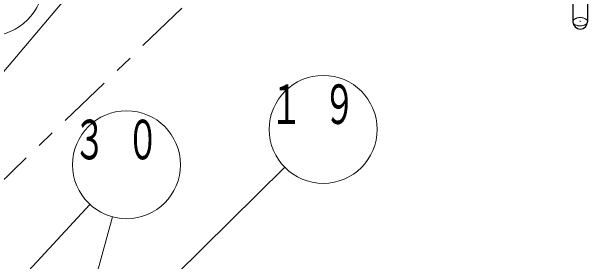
# Model space of a CAD drawing. Units: millimetres on the paper, scale 1:60. Extents: x -385 to 76, y -594 to 267.
# Drawn here: x -220.78 to -188.76, y 121.97 to 135.87 of the extents above; entities that cross this region are included whole.
import ezdxf

# ---------------------------------------------------------------- set-up
doc = ezdxf.new("R2010")
doc.units = ezdxf.units.MM
doc.linetypes.add('USER2', pattern=[6, 3, -1, 1, -1])
doc.linetypes.add('USER3', pattern=[8, 3, -1, 1, -1, 1, -1])
doc.layers.add('1_60', color=7, linetype='Continuous', lineweight=25)
doc.styles.add('ＭＳ ゴシック', font='')
doc.styles.get('ＭＳ ゴシック').set_extended_font_data('MS Gothic')

msp = doc.modelspace()

# ---------------------------------------------------------------- linework, layer by layer
at = {"layer": '1_60', "linetype": 'USER2', "lineweight": 13}
for p, q in [((-239.419, 109.012), (-189.169, 157.354)), ((-189.169, 157.354), (-189.169, 135.298))]:
    msp.add_line(p, q, dxfattribs=at)
at = {"layer": '1_60', "color": 131}
for p, q in [((-189.574, 155.027), (-189.574, 135.298)), ((-188.764, 155.027), (-188.764, 135.298))]:
    msp.add_line(p, q, dxfattribs=at)
at = {"layer": '1_60', "lineweight": 13}
for p, q in [((-239.249, 111.298), (-215.004, 139.866)), ((-213.76, 119.154), (-205.593, 127.208)), ((-222.098, 119.012), (-216.427, 125.148)), ((-222.098, 99.012), (-215.178, 124.456))]:
    msp.add_line(p, q, dxfattribs=at)
at = {"layer": '1_60', "color": 131, "linetype": 'USER3', "lineweight": 13}
msp.add_lwpolyline([(-189.574, 135.298), (-189.572, 135.278), (-189.568, 135.258), (-189.56, 135.239), (-189.55, 135.22), (-189.536, 135.201), (-189.52, 135.183), (-189.501, 135.166), (-189.479, 135.15), (-189.455, 135.135), (-189.429, 135.122), (-189.401, 135.11), (-189.371, 135.099), (-189.34, 135.089), (-189.307, 135.082), (-189.274, 135.076), (-189.239, 135.071), (-189.204, 135.069), (-189.169, 135.068), (-189.134, 135.069), (-189.099, 135.071), (-189.064, 135.076), (-189.03, 135.082), (-188.998, 135.089), (-188.966, 135.099), (-188.937, 135.11), (-188.909, 135.122), (-188.883, 135.135), (-188.859, 135.15), (-188.837, 135.166), (-188.818, 135.183), (-188.802, 135.201), (-188.788, 135.22), (-188.778, 135.239), (-188.77, 135.258), (-188.765, 135.278), (-188.764, 135.298), (-188.765, 135.319), (-188.77, 135.339), (-188.778, 135.358), (-188.788, 135.377), (-188.802, 135.396), (-188.818, 135.414), (-188.837, 135.431), (-188.859, 135.447), (-188.883, 135.462), (-188.909, 135.475), (-188.937, 135.487), (-188.966, 135.498), (-188.998, 135.508), (-189.03, 135.515), (-189.064, 135.521), (-189.099, 135.526), (-189.134, 135.528), (-189.169, 135.529), (-189.204, 135.528), (-189.239, 135.526), (-189.274, 135.521), (-189.307, 135.515), (-189.34, 135.508), (-189.371, 135.498), (-189.401, 135.487), (-189.429, 135.475), (-189.455, 135.462), (-189.479, 135.447), (-189.501, 135.431), (-189.52, 135.414), (-189.536, 135.396), (-189.55, 135.377), (-189.56, 135.358), (-189.568, 135.339), (-189.572, 135.319)], close=True, dxfattribs=at)
at = {"layer": '1_60', "lineweight": 13}
for centre in [(-222.02, 137.518), (-203.457, 129.315), (-214.391, 127.351)]:
    msp.add_circle(centre, 3, dxfattribs=at)
at = {"layer": '1_60', "color": 131}
msp.add_arc((-189.169, 135.298), 0.405, 180, 0, dxfattribs=at)

# ---------------------------------------------------------------- texts
at = {"layer": '1_60', "char_height": 2.199, "attachment_point": 2, "style": 'ＭＳ ゴシック'}
for s, insert in [('\\T1.64;\\W0.6;１９', (-203.457, 131.815)), ('\\T1.64;\\W0.6;３０', (-214.391, 129.851))]:
    msp.add_mtext(s, dxfattribs=dict(at, insert=insert))

doc.saveas('drawing.dxf')
